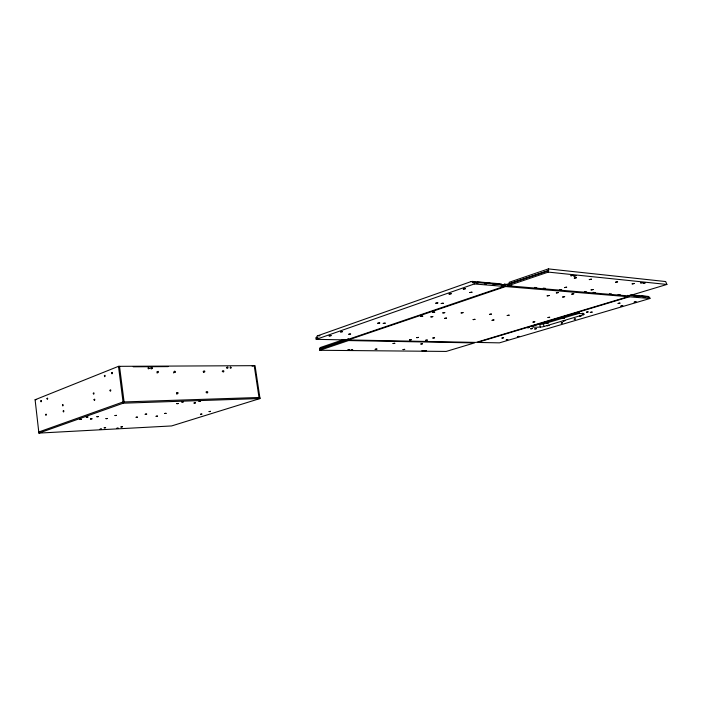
<?xml version="1.0" encoding="UTF-8"?>
<svg xmlns="http://www.w3.org/2000/svg" width="702" height="702" viewBox="0 0 702 702"><rect width="100%" height="100%" fill="white"/><g stroke="black" fill="none" stroke-linecap="round" stroke-linejoin="round"><path stroke-width="1.05" d="M203.562 372.429L203.194 371.402M176.737 394.155L176.588 393.059M157.116 373.069L156.967 371.972M173.71 373.016L173.798 371.963M562.75 318.383L564.496 318.059L563.662 318.375M35.1 399.754L118.48 366.339L255.054 365.663L260.003 398.543L171.621 425.938L38.9 433.099L35.1 399.754L36.662 399.499M119.042 366.874L119.717 366.602L118.849 366.602L119.524 366.33L124.096 401.939M38.768 432.002L123.043 401.974L259.837 397.455M38.9 433.099L123.201 403.194L260.003 398.543M471.024 281.607L472.411 281.414L472.674 282.783L474.008 282.309L503.694 284.819L504.001 286.416L346.525 339.926L316.216 339.338L315.988 337.899L316.988 337.548L316.795 336.346L317.769 335.749L471.024 281.607L474.236 281.879M316.216 339.338L474.324 283.959L504.001 286.416M252.106 366.154L254.221 365.663L259.003 397.481M548.376 268.901L548.71 270.533L507.537 284.205L507.844 285.793L628.764 295.937L666.9 284.45L665.68 281.555L548.376 268.901L509.152 282.301L509.459 283.898L547.674 270.884M501.614 285.231L504.712 284.17L509.064 284.538M501.202 285.503L504.308 284.442L506.484 284.626M501.623 285.53L503.694 284.819M346.218 340.172L320.428 348.929L320.209 347.578L343.919 339.487M503.246 285.661L505.317 284.959L507.485 285.144M319.814 350.28L348.517 340.558L474.499 342.909L446.191 351.43L319.814 350.28L319.594 348.92L347.262 339.514M347.964 338.557L348.201 339.952L505.624 286.548L628.114 296.692L627.816 295.323M507.844 285.793L548.236 272.095L666.9 284.45M583.23 314.821C588.311 313.294 574.578 313.153 572.244 314.206L532.765 326.07C528.123 327.553 541.54 327.483 543.936 326.509L583.23 314.821L582.871 313.092M628.114 296.692L476.149 342.409L348.201 339.952M629.317 296.788L477.43 342.436L499.438 342.857L649.938 298.499L649.648 297.165L629.027 295.419L629.317 296.788L649.938 298.499M537.758 324.482L542.822 324.148L578.562 313.469M133.222 366.795L168.12 366.611M319.594 348.92L320.428 348.929M320.209 347.578L322.393 347.604M315.988 337.899L318.146 337.943M317.769 335.749L319.954 335.793M475.877 283.046L478.018 283.231M484.433 283.766L486.574 283.95M492.988 284.485L495.129 284.67M634.696 296.384L636.802 296.56M643.129 297.086L645.243 297.271M472.411 281.414L501.289 283.88M630.238 294.893L648.165 296.419L648.402 297.534M477.448 282.151L481.73 282.52M484.933 282.792L490.286 283.248M493.497 283.52L498.841 283.977M633.151 295.402L638.434 295.849M641.602 296.121L646.875 296.569M484.985 283.064L487.127 283.239M493.55 283.783L495.691 283.968M633.204 295.63L636.372 295.893M641.646 296.341L644.813 296.613M509.652 285.328L511.828 285.512M534.591 287.434L536.758 287.618M543.26 288.171L545.428 288.346M559.52 289.54L561.688 289.724M584.459 291.655L586.626 291.83M593.129 292.383L595.296 292.567M609.389 293.761L611.556 293.945M618.058 294.498L620.226 294.673M150.509 367.901L151.105 368.857M205.976 392.058L206.528 392.778M222.227 371.218L222.569 371.665M226.395 367.497L226.781 368.129M547.911 270.454L548.236 272.095M543.427 323.991L543.936 326.509M539.803 324.57L540.303 327.088M505.317 284.959L505.624 286.548M504.712 284.17L504.966 285.495M474.008 282.309L474.324 283.959M348.289 339.171L348.517 340.558M118.48 366.339L123.201 403.194M209.099 411.583L210.512 411.381L209.099 411.583M489.452 314.426L491.374 314.066L489.452 314.426M492.067 320.305L493.918 319.963L492.067 320.305M40.813 400.921C41.12 403.676 42.067 399.245 40.813 400.921M45.612 414.478C45.92 417.26 46.885 412.82 45.612 414.478M47.025 398.455C47.341 401.237 48.298 396.762 47.025 398.455M62.469 404.975C62.803 407.818 63.794 403.255 62.469 404.975M63.189 411.039C63.513 413.882 64.523 409.319 63.189 411.039M93.287 393.269C93.656 396.218 94.709 391.444 93.287 393.269M94.059 399.552C94.384 402.5 95.56 397.762 94.059 399.552M104.379 375.737C104.765 378.72 105.835 373.85 104.379 375.737M111.679 372.841C112.074 375.851 113.162 370.937 111.679 372.841M110.03 390.259C110.416 393.269 111.513 388.39 110.03 390.259M501.921 338.083L503.588 337.776L501.983 338.039M507.221 315.531L509.108 315.18L507.221 315.531M506.274 339.961L507.923 339.663L506.335 339.917M231.107 367.804C229.554 369.708 230.107 365.058 231.107 367.804M227.036 367.269C227.439 370.156 229.063 366.014 227.036 367.269M222.867 371.007C223.271 373.903 224.903 369.726 222.867 371.007M206.748 391.962C207.16 394.928 208.845 390.61 206.748 391.962M203.799 371.183C204.203 374.14 205.905 369.875 203.799 371.183M517.392 336.679L519.05 336.372L517.392 336.679M177.001 392.76C177.422 395.814 179.203 391.365 177.001 392.76M175.333 372.034C173.605 374.061 174.254 369.147 175.333 372.034M157.336 371.621C157.757 374.701 159.608 370.244 157.336 371.621M152.483 368.331C150.684 370.393 151.386 365.382 152.483 368.331M149.157 368.357C147.35 370.419 148.052 365.4 149.157 368.357M527.746 327.746L529.483 327.43L527.746 327.746M530.773 328.817L532.493 328.51L530.773 328.817M533.002 322.113L534.784 321.788L533.002 322.113M534.731 328.966L536.442 328.65L534.731 328.966M547.165 295.858L549.192 295.481L547.165 295.858M556.344 292.909L558.388 292.532L556.344 292.909M547.946 317.576L549.754 317.251L548.025 317.523M546.674 323.192L548.394 322.876L546.674 323.192M547.174 325.719L548.903 325.403L547.174 325.719M564.548 287.592L566.637 287.206L564.548 287.592M562.662 297.034L564.654 296.665L562.662 297.034M570.884 275.754L573.086 275.342L570.884 275.754M573.894 276.062L576.079 275.658L573.894 276.062M574.315 278.097L576.482 277.694L574.315 278.097M571.779 294.147L573.788 293.778L571.779 294.147M561.267 323.008L562.565 322.771L561.267 323.008M563.258 320.937L565.013 320.612L563.258 320.937M589.294 279.598L591.426 279.203L589.294 279.598M574.21 319.173L575.526 318.936L574.262 319.138M577.606 312.785L579.422 312.451L577.606 312.785M591.102 289.908L593.129 289.54L591.102 289.908M579.764 316.032L581.537 315.707L579.843 315.979M586.46 312.188L588.267 311.863L586.539 312.136M590.329 312.416L592.128 312.092L590.329 312.416M329.15 335.898L331.09 335.635L329.15 335.898M615.54 282.23L617.611 281.844L615.54 282.23M340.584 331.906L342.541 331.642L340.584 331.906M348.754 334.257L350.675 333.994L348.85 334.196M618.111 303.448L619.963 303.106L618.111 303.448M632.142 283.889L634.169 283.511L632.142 283.889M620.901 306.09L622.718 305.756L620.901 306.09M640.707 282.915L642.734 282.537L640.707 282.915M347.744 350.105L349.508 349.859L347.744 350.105M643.216 283.169L645.243 282.801L643.216 283.169M350.895 350.131L352.658 349.886L350.895 350.131M634.204 302.158L636.047 301.825L634.204 302.158M377.755 323.227L379.721 322.955L377.755 323.227M383.239 323.42L385.196 323.157L383.239 323.42M375.166 349.306L376.895 349.07L375.166 349.306M393.041 343.541L394.787 343.304L393.041 343.541M420.77 316.453L422.727 316.181L420.77 316.453M435.775 303.185L437.837 302.913L435.775 303.185M449.078 294.015L451.202 293.734L449.078 294.015M432.722 312.408L434.696 312.144L432.722 312.408M441.216 303.51L443.269 303.238L441.216 303.51M430.888 316.9L432.818 316.637L430.888 316.9M79.914 419.463L81.476 419.296L79.993 419.427M409.477 339.987L411.223 339.75L409.477 339.987M403.027 349.596L404.694 349.368L403.027 349.596M463.294 289.048L465.435 288.706L463.294 289.048M86.328 417.19L87.899 417.023L86.328 417.19M416.76 337.653L418.524 337.408L416.76 337.653M442.813 312.908L444.77 312.644L442.813 312.908M90.435 418.98L91.98 418.822L90.435 418.98M469.866 292.55L471.963 292.207L469.866 292.55M444.647 318.375L446.542 318.111L444.647 318.375M420.849 343.998L422.534 343.769L420.849 343.998M96.885 416.725L98.438 416.567L96.885 416.725M425.57 340.321L427.29 340.084L425.57 340.321M432.844 338.022L434.573 337.785L432.844 338.022M461.144 312.934L463.057 312.627L461.144 312.934M422.025 350.807L423.648 350.579L422.121 350.763M424.745 350.833L426.36 350.605L424.745 350.833M105.967 418.655L107.485 418.489L105.967 418.655M114.988 415.558L116.514 415.391L114.988 415.558M100.026 429.238L101.448 429.08L100.026 429.238M104.186 427.851L105.616 427.693L104.186 427.851M473.13 319.621L474.964 319.331L473.13 319.621M116.76 428.343L118.147 428.194L116.76 428.343M120.946 426.974L122.35 426.816L120.946 426.974M136.074 417.278L137.539 417.12L136.162 417.242M145.191 414.241L146.665 414.083L145.191 414.241M156.09 416.277L157.52 416.128L156.09 416.277M176.825 403.668L178.334 403.51L176.825 403.668M164.637 413.487L166.076 413.338L164.637 413.487M181.8 402.009L183.319 401.851L181.8 402.009M194.015 403.045L195.498 402.86L194.015 403.045M199.026 401.412L200.509 401.254L199.026 401.412M200.5 414.259L201.851 414.083L200.5 414.259"/></g></svg>
